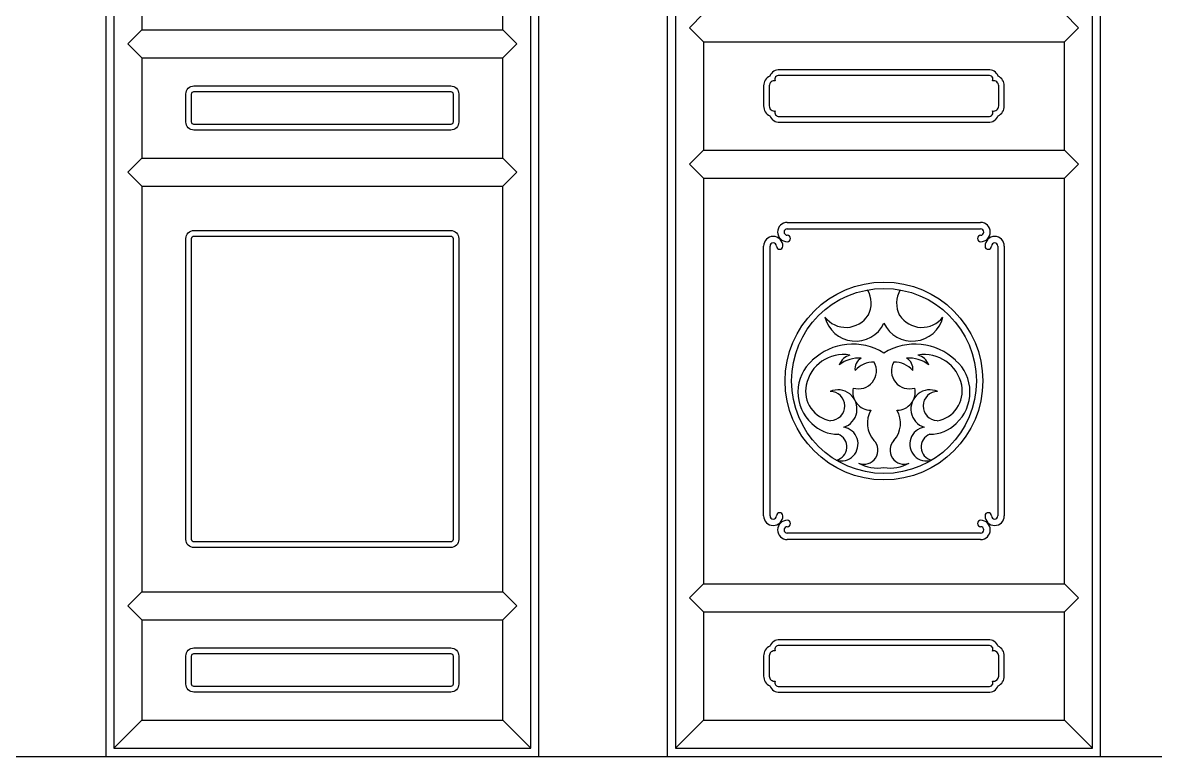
# Model space of a CAD drawing. Extents: x -66030 to 95157, y -13132 to 45879.
# Drawn here: x -49595 to -48183, y 31869 to 32783 of the extents above; entities that cross this region are included whole.
import ezdxf

# ---------------------------------------------------------------- set-up
doc = ezdxf.new("R2010")
doc.units = 0
doc.header["$LTSCALE"] = 100
doc.header["$MEASUREMENT"] = 0
for name, color, linetype in [('3', 11, 'CONTINUOUS'), ('4', 121, 'CONTINUOUS'), ('7', 105, 'CONTINUOUS')]:
    doc.layers.add(name, color=color, linetype=linetype)

msp = doc.modelspace()

# ---------------------------------------------------------------- linework, layer by layer
at = {"layer": '3'}
for p, q in [((-48763.8, 32776.4), (-48746.3, 32793.9)), ((-48296.3, 32793.9), (-48278.8, 32776.4)), ((-49463.8, 32756.4), (-49446.3, 32773.9)), ((-48996.3, 32773.9), (-48978.8, 32756.4)), ((-48746.3, 32758.9), (-48763.8, 32776.4)), ((-48296.3, 32758.9), (-48278.8, 32776.4)), ((-49446.3, 32738.9), (-49463.8, 32756.4)), ((-48996.3, 32738.9), (-48978.8, 32756.4)), ((-49463.8, 32596.4), (-49446.3, 32613.9)), ((-48996.3, 32613.9), (-48978.8, 32596.4)), ((-48763.8, 32606.4), (-48746.3, 32623.9)), ((-48296.3, 32623.9), (-48278.8, 32606.4)), ((-48746.3, 32588.9), (-48763.8, 32606.4)), ((-48296.3, 32588.9), (-48278.8, 32606.4)), ((-49446.3, 32578.9), (-49463.8, 32596.4)), ((-48996.3, 32578.9), (-48978.8, 32596.4)), ((-48641.8, 32533.9), (-48400.8, 32533.9)), ((-48641.8, 32525.9), (-48400.8, 32525.9)), ((-48671.3, 32168.4), (-48671.3, 32504.4)), ((-48663.3, 32168.4), (-48663.3, 32504.4)), ((-48379.3, 32504.4), (-48379.3, 32168.4)), ((-48371.3, 32504.4), (-48371.3, 32168.4)), ((-48400.8, 32146.9), (-48641.8, 32146.9)), ((-48400.8, 32138.9), (-48641.8, 32138.9)), ((-48763.8, 32066.4), (-48746.3, 32083.9)), ((-48296.3, 32083.9), (-48278.8, 32066.4)), ((-49463.8, 32056.4), (-49446.3, 32073.9)), ((-48996.3, 32073.9), (-48978.8, 32056.4)), ((-48746.3, 32048.9), (-48763.8, 32066.4)), ((-48296.3, 32048.9), (-48278.8, 32066.4)), ((-49446.3, 32038.9), (-49463.8, 32056.4)), ((-48996.3, 32038.9), (-48978.8, 32056.4)), ((-49481.3, 31878.9), (-49446.3, 31913.9)), ((-48996.3, 31913.9), (-48961.3, 31878.9)), ((-48781.3, 31878.9), (-48746.3, 31913.9)), ((-48296.3, 31913.9), (-48261.3, 31878.9))]:
    msp.add_line(p, q, dxfattribs=at)
at = {"layer": '3', "color": 2}
msp.add_line((-66009.4, 31868.9), (90873, 31868.9), dxfattribs=at)
at = {"layer": '3'}
for points in [[(-49481.3, 31878.9), (-48961.3, 31878.9), (-48961.3, 34438.9), (-49481.3, 34438.9)], [(-48781.3, 31878.9), (-48261.3, 31878.9), (-48261.3, 34438.9), (-48781.3, 34438.9)]]:
    msp.add_lwpolyline(points, close=True, dxfattribs=at)
for points in [[(-48671.3, 32704), (-48671.3, 32678.9, 0.294043), (-48663.5, 32666.7, 0.347582), (-48651.3, 32658.9), (-48391.3, 32658.9, 0.347582), (-48379.1, 32666.7, 0.29297), (-48371.3, 32678.9), (-48371.3, 32704, 0.296434), (-48379.1, 32716.1, 0.347582), (-48391.3, 32723.9), (-48651.3, 32723.9, 0.347582), (-48663.5, 32716.1, 0.292588), (-48671.3, 32704)], [(-48671.3, 31994), (-48671.3, 31968.9, 0.294043), (-48663.5, 31956.7, 0.347582), (-48651.3, 31948.9), (-48391.3, 31948.9, 0.347582), (-48379.1, 31956.7, 0.29297), (-48371.3, 31968.9), (-48371.3, 31994, 0.296434), (-48379.1, 32006.1, 0.347582), (-48391.3, 32013.9), (-48651.3, 32013.9, 0.347582), (-48663.5, 32006.1, 0.292588), (-48671.3, 31994)]]:
    msp.add_lwpolyline(points, format="xyb", dxfattribs=at)
for points in [[(-48664.3, 32704), (-48664.3, 32678.9, 0.476797), (-48656.7, 32672.7, 0.611535), (-48651.8, 32665.9), (-48390.9, 32665.9, 0.612483), (-48386, 32672.7, 0.475992), (-48378.3, 32678.9), (-48378.3, 32704, 0.489338), (-48386, 32710.1, 0.620068), (-48390.9, 32716.9), (-48651.8, 32716.9, 0.611686), (-48656.7, 32710.2, 0.474567)], [(-49381.3, 32703.9), (-49061.3, 32703.9, -0.414214), (-49051.3, 32693.9), (-49051.3, 32658.9, -0.414214), (-49061.3, 32648.9), (-49381.3, 32648.9, -0.414214), (-49391.3, 32658.9), (-49391.3, 32693.9, -0.414214)], [(-49381.3, 32696.9), (-49061.3, 32696.9, -0.414214), (-49058.3, 32693.9), (-49058.3, 32658.9, -0.414214), (-49061.3, 32655.9), (-49381.3, 32655.9, -0.414214), (-49384.3, 32658.9), (-49384.3, 32693.9, -0.414214)], [(-49381.3, 32523.9), (-49061.3, 32523.9, -0.414214), (-49051.3, 32513.9), (-49051.3, 32138.9, -0.414214), (-49061.3, 32128.9), (-49381.3, 32128.9, -0.414214), (-49391.3, 32138.9), (-49391.3, 32513.9, -0.414214)], [(-49381.3, 32516.9), (-49061.3, 32516.9, -0.414214), (-49058.3, 32513.9), (-49058.3, 32138.9, -0.414214), (-49061.3, 32135.9), (-49381.3, 32135.9, -0.414214), (-49384.3, 32138.9), (-49384.3, 32513.9, -0.414214)], [(-48664.3, 31994), (-48664.3, 31968.9, 0.476797), (-48656.7, 31962.7, 0.611535), (-48651.8, 31955.9), (-48390.9, 31955.9, 0.612483), (-48386, 31962.7, 0.475992), (-48378.3, 31968.9), (-48378.3, 31994, 0.489338), (-48386, 32000.1, 0.620068), (-48390.9, 32006.9), (-48651.8, 32006.9, 0.611686), (-48656.7, 32000.2, 0.474567)], [(-49381.3, 32003.9), (-49061.3, 32003.9, -0.414214), (-49051.3, 31993.9), (-49051.3, 31958.9, -0.414214), (-49061.3, 31948.9), (-49381.3, 31948.9, -0.414214), (-49391.3, 31958.9), (-49391.3, 31993.9, -0.414214)], [(-49381.3, 31996.9), (-49061.3, 31996.9, -0.414214), (-49058.3, 31993.9), (-49058.3, 31958.9, -0.414214), (-49061.3, 31955.9), (-49381.3, 31955.9, -0.414214), (-49384.3, 31958.9), (-49384.3, 31993.9, -0.414214)]]:
    msp.add_lwpolyline(points, format="xyb", close=True, dxfattribs=at)
for radius in [123.2, 115.2]:
    msp.add_circle((-48521.3, 32336.4), radius, dxfattribs=at)
for centre, radius, start, end in [((-48641.8, 32521.9), 12, 90, 270), ((-48400.8, 32521.9), 12, 270, 90), ((-48659.3, 32504.4), 12, 0, 180), ((-48641.8, 32521.9), 4, 90, 270), ((-48641.8, 32513.9), 4, 270, 90), ((-48400.8, 32513.9), 4, 90, 270), ((-48400.8, 32521.9), 4, 270, 90), ((-48383.3, 32504.4), 12, 0, 180), ((-48659.3, 32504.4), 4, 0, 180), ((-48651.3, 32504.4), 4, 180, 0), ((-48391.3, 32504.4), 4, 180, 0), ((-48383.3, 32504.4), 4, 0, 180), ((-48568.9, 32433.3), 31.8, 331.5653, 31.3137), ((-48473.8, 32433.3), 31.8, 148.6863, 208.4347), ((-48568.7, 32436.4), 33.2, 217.8866, 326.7409), ((-48556.7, 32425.3), 39.3, 193.7228, 334.2703), ((-48486, 32425.3), 39.3, 205.7297, 346.2772), ((-48474, 32436.4), 33.2, 213.2591, 322.1134), ((-48560.2, 32309.1), 73.2, 57.8955, 133.5558), ((-48482.4, 32309.1), 73.2, 46.4442, 122.1045), ((-48576.1, 32322.6), 52.5, 131.2394, 227.9642), ((-48571.7, 32321.8), 47.5, 80.4354, 168.7337), ((-48558.2, 32349), 20.4, 105.832, 157.7244), ((-48552.5, 32324.1), 40.8, 85.8559, 127.0106), ((-48553.1, 32349), 22.4, 252.817, 29.106), ((-48542.4, 32351.7), 15, 118.674, 189.1397), ((-48534.8, 32331), 28.9, 87.3853, 140.8031), ((-48489.6, 32349), 22.4, 150.894, 287.183), ((-48507.9, 32331), 28.9, 39.1969, 92.6147), ((-48490.1, 32324.1), 40.8, 52.9894, 94.1441), ((-48500.3, 32351.7), 15, 350.8603, 61.326), ((-48471, 32321.8), 47.5, 11.2663, 99.5646), ((-48484.4, 32349), 20.4, 22.2756, 74.168), ((-48466.6, 32322.6), 52.5, 312.0358, 48.7606), ((-48581.8, 32323.7), 37.2, 168.5759, 260.7831), ((-48460.9, 32323.7), 37.2, 279.2169, 11.4241), ((-48578.8, 32301.5), 23.9, 287.9256, 113.5224), ((-48588.4, 32305.2), 18.2, 272.0237, 89.6878), ((-48537.7, 32322.5), 22.5, 167.1385, 270.2373), ((-48504.9, 32322.5), 22.5, 269.7627, 12.8615), ((-48463.9, 32301.5), 23.9, 66.4776, 252.0744), ((-48454.3, 32305.2), 18.2, 90.3122, 267.9763), ((-48510, 32283.8), 32, 149.6667, 221.9279), ((-48532.7, 32283.8), 32, 318.0721, 30.3333), ((-48579, 32314.8), 44.8, 224.095, 270.6975), ((-48574.7, 32257.9), 21.1, 253.2987, 81.1386), ((-48468, 32257.9), 21.1, 98.8614, 286.7013), ((-48463.6, 32314.8), 44.8, 269.3025, 315.905), ((-48584.5, 32254.2), 16.9, 282.857, 69.2566), ((-48546.2, 32250.2), 17.4, 247.575, 44.4959), ((-48496.4, 32250.2), 17.4, 135.5041, 292.425), ((-48458.2, 32254.2), 16.9, 110.7434, 257.143), ((-48529.2, 32277.2), 49.2, 241.1992, 279.2225), ((-48513.5, 32277.2), 49.2, 260.7775, 298.8008), ((-48659.3, 32168.4), 12, 180, 0), ((-48659.3, 32168.4), 4, 180, 0), ((-48651.3, 32168.4), 4, 0, 180), ((-48641.8, 32150.9), 12, 90, 270), ((-48641.8, 32158.9), 4, 270, 90), ((-48400.8, 32158.9), 4, 90, 270), ((-48400.8, 32150.9), 12, 270, 90), ((-48391.3, 32168.4), 4, 0, 180), ((-48383.3, 32168.4), 12, 180, 0), ((-48383.3, 32168.4), 4, 180, 0), ((-48641.8, 32150.9), 4, 90, 270), ((-48400.8, 32150.9), 4, 270, 90)]:
    msp.add_arc(centre, radius, start, end, dxfattribs=at)
at = {"layer": '4'}
for points in [[(-49491.3, 31868.9), (-48951.3, 31868.9), (-48951.3, 34448.9), (-49491.3, 34448.9)], [(-48791.3, 31868.9), (-48251.3, 31868.9), (-48251.3, 34448.9), (-48791.3, 34448.9)]]:
    msp.add_lwpolyline(points, close=True, dxfattribs=at)
at = {"layer": '7'}
for p, q in [((-49446.3, 34243.9), (-49446.3, 32773.9)), ((-48996.3, 32773.9), (-48996.3, 34243.9)), ((-49446.3, 32773.9), (-48996.3, 32773.9)), ((-48746.3, 32758.9), (-48296.3, 32758.9)), ((-48746.3, 32758.9), (-48746.3, 32623.9)), ((-48296.3, 32623.9), (-48296.3, 32758.9)), ((-49446.3, 32738.9), (-48996.3, 32738.9)), ((-49446.3, 32738.9), (-49446.3, 32613.9)), ((-48996.3, 32613.9), (-48996.3, 32738.9)), ((-49446.3, 32613.9), (-48996.3, 32613.9)), ((-48746.3, 32623.9), (-48296.3, 32623.9)), ((-48746.3, 32588.9), (-48296.3, 32588.9)), ((-48746.3, 32588.9), (-48746.3, 32083.9)), ((-48296.3, 32083.9), (-48296.3, 32588.9)), ((-49446.3, 32578.9), (-48996.3, 32578.9)), ((-49446.3, 32578.9), (-49446.3, 32073.9)), ((-48996.3, 32073.9), (-48996.3, 32578.9)), ((-48746.3, 32083.9), (-48296.3, 32083.9)), ((-49446.3, 32073.9), (-48996.3, 32073.9)), ((-48746.3, 32048.9), (-48296.3, 32048.9)), ((-48746.3, 32048.9), (-48746.3, 31913.9)), ((-48296.3, 31913.9), (-48296.3, 32048.9)), ((-49446.3, 32038.9), (-48996.3, 32038.9)), ((-49446.3, 32038.9), (-49446.3, 31913.9)), ((-48996.3, 31913.9), (-48996.3, 32038.9)), ((-49446.3, 31913.9), (-48996.3, 31913.9)), ((-48746.3, 31913.9), (-48296.3, 31913.9))]:
    msp.add_line(p, q, dxfattribs=at)

doc.saveas('drawing.dxf')
